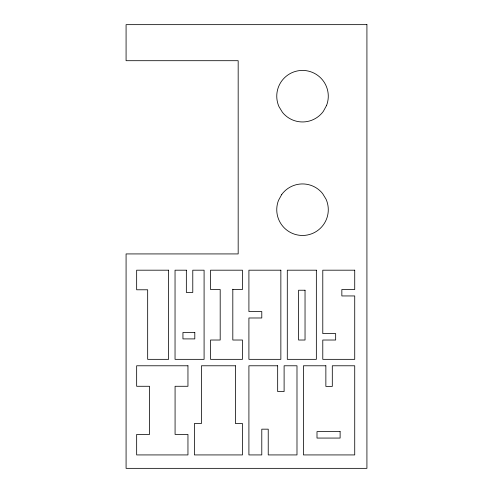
<?xml version="1.0" encoding="UTF-8"?>
<svg xmlns="http://www.w3.org/2000/svg" width="493" height="493" viewBox="0 0 493 493"><rect width="100%" height="100%" fill="white"/><g stroke="black" fill="none" stroke-linecap="round" stroke-linejoin="round"><path stroke-width="0.74" d="M232.813 289.508L242.47 289.508L242.47 270.189L210.529 270.189L210.529 289.508L220.192 289.508L220.192 340.022L210.529 340.022L210.529 359.342L242.47 359.342L242.47 340.022L232.813 340.022L232.813 289.218M326.551 105.484L323.328 111.387A25.765 25.765 0 0 1 282.458 112.355L278.958 106.605A25.765 25.765 0 0 1 301.913 70.431A25.765 25.765 0 0 1 326.551 105.484M281.719 194.501L278.49 200.404A25.765 25.765 0 0 0 303.127 235.457A25.765 25.765 0 0 0 326.089 199.283L322.588 193.533A25.765 25.765 0 0 0 281.719 194.501M366.921 24.65L126.079 24.65L126.079 60.701L238.174 60.701L238.174 253.926L126.079 253.926L126.079 468.35L366.921 468.35L366.921 24.65M168.6 270.189L136.66 270.189L136.66 289.785L147.672 289.785L147.672 359.342L168.6 359.342L168.6 270.189M186.342 270.189L175.04 270.189L175.04 359.342L204.09 359.342L204.09 270.189L192.781 270.189L192.781 292.435L186.342 292.435L186.342 270.189M280.856 270.189L248.91 270.189L248.91 311.545L261.789 311.545L261.789 317.985L248.91 317.985L248.91 359.342L280.856 359.342L280.856 270.189M316.346 270.189L287.296 270.189L287.296 359.342L316.346 359.342L316.346 270.189M354.726 270.189L322.786 270.189L322.786 333.582L335.665 333.582L335.665 340.022L322.786 340.022L322.786 359.342L354.726 359.342L354.726 295.948L341.846 295.948L341.846 289.508L354.726 289.508L354.726 270.189M305.038 290.229L298.598 290.229L298.598 340.022L305.038 340.022L305.038 290.229M194.803 332.467L182.946 332.467L182.946 338.907L194.803 338.907L194.803 332.467M187.956 365.781L136.66 365.781L136.66 386.278L149.539 386.278L149.539 434.432L136.66 434.432L136.66 454.928L187.956 454.928L187.956 434.432L175.077 434.432L175.077 386.278L187.956 386.278L187.956 365.781M235.426 365.781L201.44 365.781L201.44 423.524L194.396 423.524L194.396 454.928L242.47 454.928L242.47 423.524L235.426 423.524L235.426 365.781M277.67 365.781L248.91 365.781L248.91 454.928L261.789 454.928L261.789 429.169L268.229 429.169L268.229 454.928L296.989 454.928L296.989 365.781L284.11 365.781L284.11 391.541L277.67 391.541L277.67 365.781M325.861 365.781L303.429 365.781L303.429 454.928L354.726 454.928L354.726 365.781L332.3 365.781L332.3 386.401L325.861 386.401L325.861 365.781M340.115 431.628L316.999 431.628L316.999 438.067L340.115 438.067L340.115 431.628"/></g></svg>
